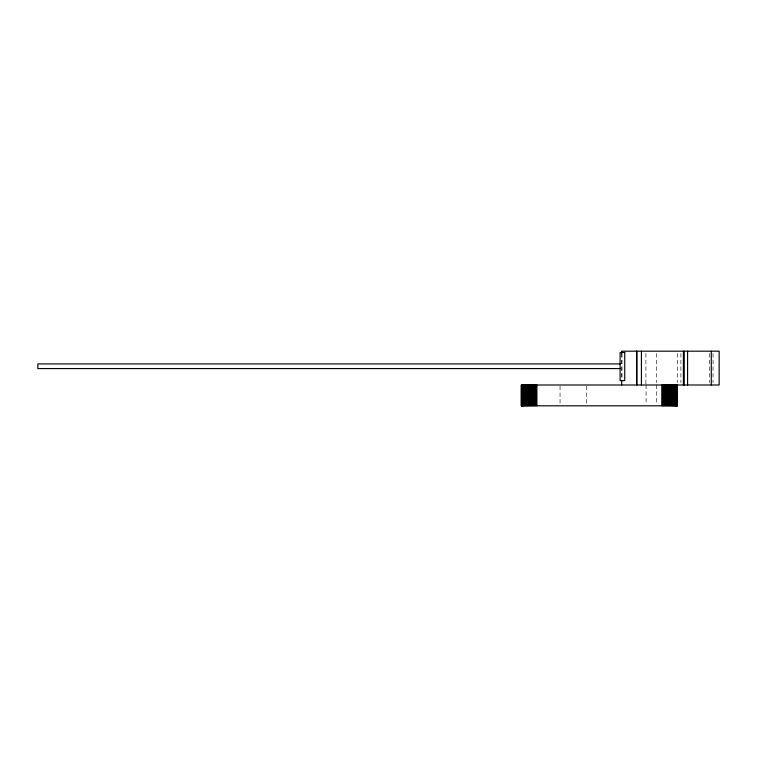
<?xml version="1.0" encoding="UTF-8"?>
<svg xmlns="http://www.w3.org/2000/svg" width="757" height="757" viewBox="0 0 757 757"><rect width="100%" height="100%" fill="white"/><g stroke="black" fill="none" stroke-linecap="round" stroke-linejoin="round"><path stroke-width="0.57" stroke-dasharray="3.79 2.84" d="M713.047 353.51L713.009 382.673M709.621 353.51L709.621 382.673M680.903 353.51L680.903 382.673M677.666 353.51L677.666 382.673M656.679 385.001L656.679 403.509M656.499 353.51L656.499 382.673M646.081 385.001L646.081 403.509M645.901 353.51L645.901 385.001M622.046 353.51L622.046 379.172M621.696 353.51L621.696 379.172M586.59 386.165L586.59 405.818M560.048 386.165L560.048 405.818"/><path stroke-width="1.14" d="M620.106 363.918L37.85 363.918L37.85 368.574L620.106 368.574M711.287 351.182L711.287 385.001M687.574 351.182L687.574 385.001M684.252 351.182L684.252 385.001M683.391 351.182L683.391 385.001M677.401 385.001L677.364 405.818L521.28 405.818L521.308 385.001L719.15 385.001L719.15 351.182L621.696 351.182L621.696 353.51M677.269 385.001L677.269 405.818M677.099 385.001L677.099 405.818M676.872 385.001L676.872 405.818M676.569 385.001L676.569 405.818M676.209 385.001L676.209 405.818M675.793 385.001L675.793 405.818M675.31 385.001L675.31 405.818M674.771 385.001L674.771 405.818M674.175 385.001L674.175 405.818M673.522 385.001L673.522 405.818M672.831 385.001L672.831 405.818M672.084 385.001L672.084 405.818M671.289 385.001L671.289 405.818M670.465 385.001L670.465 405.818M669.595 385.001L669.595 405.818M668.696 385.001L668.696 405.818M667.759 385.001L667.759 405.818M666.803 385.001L666.803 405.818M665.829 385.001L665.829 405.818M664.835 385.001L664.835 405.818M663.823 385.001L663.823 405.818M662.81 385.001L662.81 405.818M661.788 385.001L661.788 405.818M641.416 351.182L641.416 385.001M636.864 351.182L636.864 385.001M636.628 351.182L636.628 385.001M621.696 380.336L621.696 385.001M536.893 385.001L536.893 405.818M535.871 385.001L535.871 405.818M534.849 385.001L534.849 405.818M533.846 385.001L533.846 405.818M532.852 385.001L532.852 405.818M531.868 385.001L531.868 405.818M530.912 385.001L530.912 405.818M529.985 385.001L529.985 405.818M529.086 385.001L529.086 405.818M528.216 385.001L528.216 405.818M527.383 385.001L527.383 405.818M526.598 385.001L526.598 405.818M525.85 385.001L525.85 405.818M525.15 385.001L525.15 405.818M524.506 385.001L524.506 405.818M523.91 385.001L523.91 405.818M523.371 385.001L523.371 405.818M522.888 385.001L522.888 405.818M522.462 385.001L522.462 405.818M522.103 385.001L522.103 405.818M521.81 385.001L521.81 405.818M521.573 385.001L521.573 405.818M521.412 385.001L521.412 405.818M624.743 352.488L620.106 352.488L620.106 380.61L624.743 380.61L624.743 352.488"/></g></svg>
